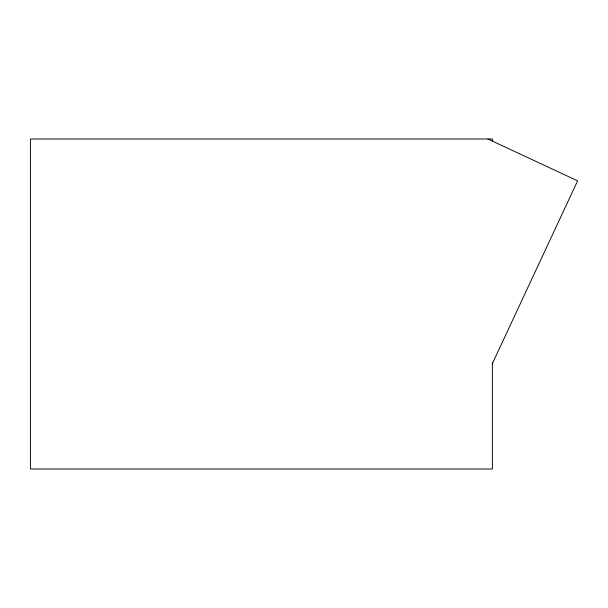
<?xml version="1.0" encoding="UTF-8"?>
<svg xmlns="http://www.w3.org/2000/svg" width="608" height="608" viewBox="0 0 608 608"><rect width="100%" height="100%" fill="white"/><g stroke="black" fill="none" stroke-linecap="round" stroke-linejoin="round"><path stroke-width="0.91" d="M492.237 363.896L577.6 180.842L490.154 140.06M487.874 139.004L489.402 139.711M492.396 140.896L492.396 139.004L30.4 139.004L30.4 468.996L492.396 468.996L492.396 362.794"/></g></svg>
